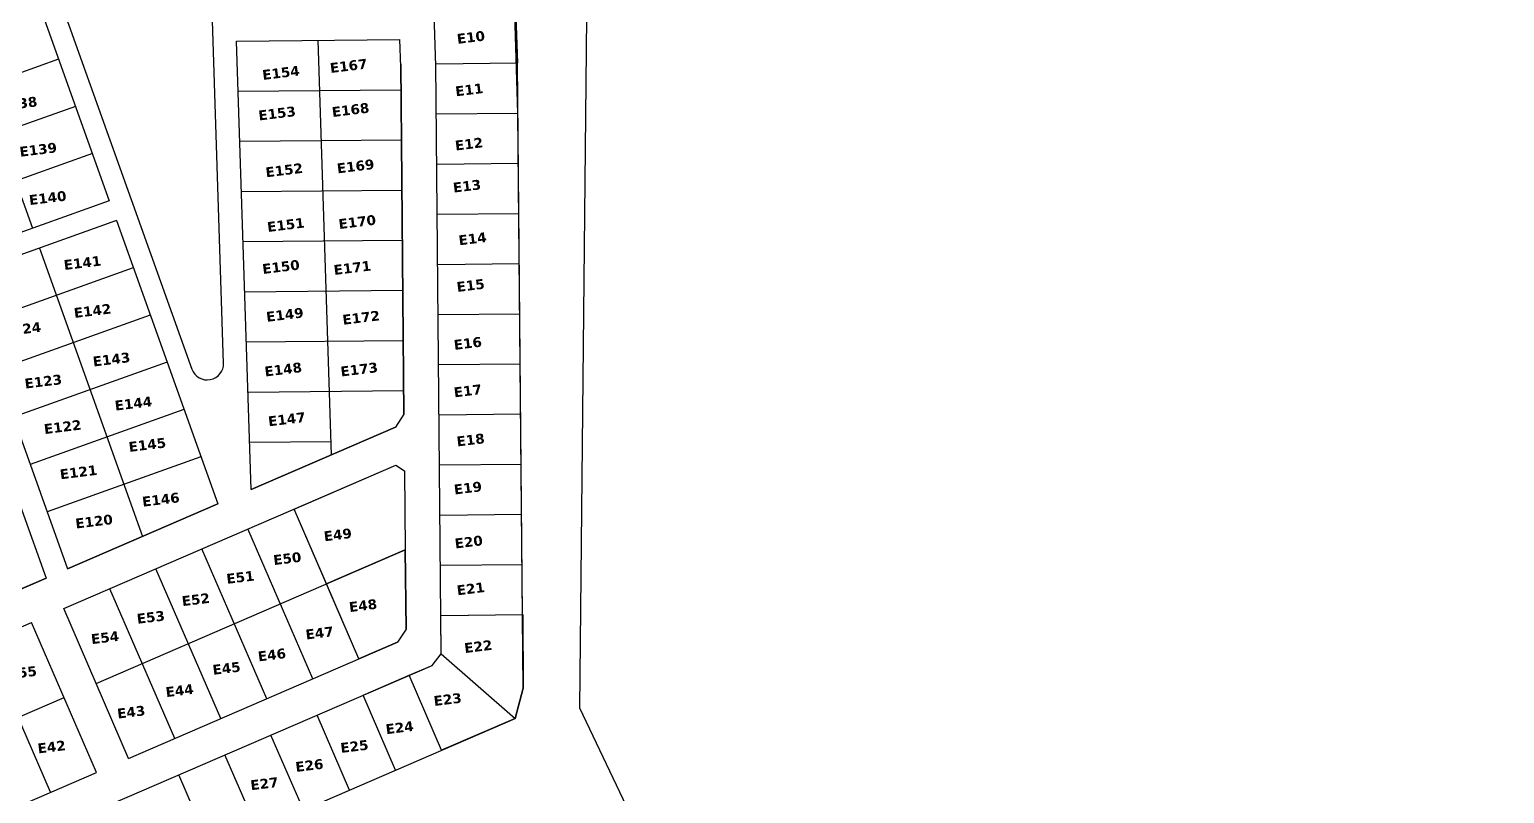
# Model space of a CAD drawing. Header units: millimetres. Extents: x 2359 to 301137, y 976657 to 981112.
# Drawn here: x 300046 to 300678, y 978666 to 978994 of the extents above; entities that cross this region are included whole.
import ezdxf

# ---------------------------------------------------------------- set-up
doc = ezdxf.new("R2010")
doc.units = ezdxf.units.MM
doc.header["$MEASUREMENT"] = 0
doc.layers.add('Annotation - Text_Pen_No__86', color=7, linetype='Continuous', lineweight=20, true_color=0x5555ff)
doc.layers.add('DESIGNNN', color=7, linetype='Continuous')
doc.layers.add('Plines', color=1, linetype='Continuous')
doc.styles.get("Standard").update_dxf_attribs({"font": 'arial.ttf'})

msp = doc.modelspace()

# ---------------------------------------------------------------- linework, layer by layer
at = {"color": 5}
for p, q in [((300058.09479, 978981.14146), (299992.18681, 978957.5589)), ((300065.33801, 978960.8983), (299999.43002, 978937.31573)), ((300072.58123, 978940.65513), (300006.67324, 978917.07256)), ((299994.67193, 978920.93061), (300052.73924, 978758.64545)), ((300079.82444, 978920.41196), (300013.91646, 978896.8294)), ((300082.85649, 978911.93808), (300016.9485, 978888.35551)), ((300090.0997, 978891.69491), (300024.19172, 978868.11235)), ((300097.34292, 978871.45174), (300031.43493, 978847.86918)), ((300104.58614, 978851.20858), (300038.67815, 978827.62601)), ((300111.82935, 978830.96541), (300045.92137, 978807.38284)), ((300119.07257, 978810.72224), (300053.16458, 978787.13968))]:
    msp.add_line(p, q, dxfattribs=at)
for points in [[(300253.67173, 978698.48697), (300257.21256, 978711.5253), (300254.89966, 978958.01957), (300247.27589, 979207.93716), (300247.27589, 979336.58116), (300173.5827, 979483.42287), (300153.4719, 979490.0609), (300000.16826, 979411.45239)], [(299986.55275, 979405.13078), (299852.32766, 979336.30505), (299720.99397, 979116.68153), (299719.5223, 979102.35198), (299720.67975, 979085.0442), (299855.76472, 978700.64474), (299862.16364, 978682.76119), (299927.49021, 978574.583), (299950.84125, 978567.46436), (300253.67173, 978698.48697)]]:
    msp.add_lwpolyline(points, dxfattribs=at)
at = {"layer": 'DESIGNNN', "color": 7}
for p, q in [((300247.27589, 979207.93716), (300254.68222, 978979.51847)), ((300206.10102, 978829.01511), (300202.46766, 978823.42694))]:
    msp.add_line(p, q, dxfattribs=at)
at = {"layer": 'DESIGNNN', "color": 5}
for p, q in [((300134.31484, 978988.90396), (300204.33104, 978989.53881)), ((300204.68497, 978978.99165), (300206.10102, 978829.01511)), ((300135.01179, 978967.4094), (300204.78835, 978968.04207)), ((300135.70873, 978945.91483), (300204.99134, 978946.54303)), ((300136.40568, 978924.42027), (300205.19433, 978925.04399)), ((300137.10263, 978902.92571), (300205.39732, 978903.54494)), ((300137.79957, 978881.43114), (300205.60031, 978882.0459)), ((300138.49652, 978859.93658), (300205.8033, 978860.54686)), ((300139.19347, 978838.44201), (300206.00629, 978839.04781)), ((300202.46766, 978823.42694), (300140.54896, 978796.6372)), ((300139.89042, 978816.94745), (300174.89852, 978817.26487)), ((300126.31578, 978790.47907), (300061.93631, 978762.62466)), ((300052.73924, 978758.64545), (299992.0309, 978732.37939))]:
    msp.add_line(p, q, dxfattribs=at)
for points in [[(300254.68477, 978979.4398), (300247.27589, 979207.93716)], [(300219.70315, 978978.30555), (300212.39742, 979203.62184)], [(300012.78388, 979107.77532), (300079.82444, 978920.41196)], [(299989.52676, 979068.88346), (300046.87045, 978908.62068)], [(300140.54896, 978796.6372), (300134.31484, 978988.90396)], [(300175.08289, 978811.57865), (300169.32294, 978989.22139)], [(300204.71103, 978977.81944), (300204.33104, 978989.53881)], [(300219.684, 978979.16451), (300254.68222, 978979.51847)], [(300257.21256, 978711.5253), (300254.68222, 978979.51847)], [(300188.57727, 978708.45866), (300208.30956, 978716.99604), (300218.15928, 978721.25761), (300222.07208, 978726.23906), (300219.68397, 978979.16825)], [(300222.07208, 978726.23906), (300219.68378, 978979.18802)], [(300219.90144, 978957.66561), (300254.89966, 978958.01957)], [(300219.90144, 978957.66561), (300254.89966, 978958.01957)], [(300220.11887, 978936.1667), (300255.11709, 978936.52067)], [(300082.85649, 978911.93808), (300126.31578, 978790.47907)], [(300220.33631, 978914.6678), (300255.33453, 978915.02177)], [(300049.90249, 978900.1468), (300094.12605, 978776.55187)], [(300220.55374, 978893.1689), (300255.55196, 978893.52287)], [(300016.9485, 978888.35551), (300061.93631, 978762.62466)], [(300220.77118, 978871.67), (300255.7694, 978872.02397)], [(300220.98862, 978850.1711), (300255.98683, 978850.52507)], [(300221.20605, 978828.6722), (300256.20427, 978829.02617)], [(300060.32618, 978745.58425), (300202.62134, 978807.14966)], [(300221.42349, 978807.1733), (300256.4217, 978807.52727)], [(300186.78372, 978724.02644), (300158.98763, 978788.2711)], [(300221.64092, 978785.6744), (300256.63914, 978786.02837)], [(300167.05143, 978715.48906), (300139.25534, 978779.73373)], [(300074.22422, 978713.46191), (300206.65107, 978770.7577)], [(300147.31914, 978706.95169), (300119.52305, 978771.19636)], [(300206.97191, 978736.77722), (300206.65107, 978770.7577)], [(300221.85836, 978764.1755), (300256.85658, 978764.52947)], [(299992.0309, 978732.37939), (300052.73924, 978758.64545)], [(300052.73924, 978758.64545), (299992.0309, 978732.37939)], [(300127.58685, 978698.41432), (300099.79076, 978762.65899)], [(300107.85456, 978689.87695), (300080.05847, 978754.12162)], [(300088.12227, 978681.33958), (300060.32618, 978745.58425)], [(299923.11556, 978686.21871), (300046.55946, 978739.62794)], [(300074.35555, 978675.38327), (300046.55946, 978739.62794)], [(300222.07579, 978742.6766), (300257.07401, 978743.03057)], [(300054.62326, 978666.8459), (300026.82717, 978731.09057)], [(300088.12227, 978681.33958), (300203.33855, 978731.18905)], [(300073.85465, 978658.82278), (300218.15928, 978721.25761)], [(300222.07208, 978726.23906), (300253.67173, 978698.48697)], [(300222.20761, 978684.8737), (300208.30956, 978716.99604)], [(299937.70312, 978654.39471), (300060.45751, 978707.50561)], [(300202.47532, 978676.33633), (300188.57727, 978708.45866)], [(300182.74303, 978667.79896), (300168.84498, 978699.92129)], [(300163.01074, 978659.26159), (300149.11269, 978691.38392)], [(300143.27845, 978650.72422), (300129.3804, 978682.84655)], [(299959.63293, 978625.7474), (300074.35555, 978675.38327)], [(300123.54615, 978642.18685), (300109.64811, 978674.30918)]]:
    msp.add_lwpolyline(points, dxfattribs=at)
at = {"layer": 'DESIGNNN', "color": 7}
msp.add_lwpolyline([(300018.76428, 979117.77608), (300115.19883, 978848.26313, 0.855359727), (300128.78595, 978850.84824), (300119.8391, 979126.77838)], format="xyb", dxfattribs=at)
for points in [[(300219.684, 978979.16451), (300254.68222, 978979.51847)], [(300219.684, 978979.16451), (300254.68222, 978979.51847)], [(300204.68445, 978979.0464), (300206.10102, 978829.01511), (300202.46766, 978823.42694), (300140.54896, 978796.6372)], [(300206.10102, 978829.01511), (300204.68445, 978979.0464)], [(300140.54896, 978796.6372), (300202.46766, 978823.42694)], [(300061.93631, 978762.62466), (300126.31578, 978790.47907)], [(300126.31578, 978790.47907), (300061.93631, 978762.62466)]]:
    msp.add_lwpolyline(points, dxfattribs=at)
at = {"layer": 'DESIGNNN', "color": 5}
for points in [[(300172.88567, 978756.14877), (300158.98763, 978788.2711), (300202.62134, 978807.14966), (300206.25261, 978804.62647), (300206.65107, 978770.7577)], [(300172.88567, 978756.14877), (300206.65107, 978770.7577), (300206.97191, 978736.77722), (300203.33855, 978731.18905), (300186.78372, 978724.02644)], [(300208.30956, 978716.99604), (300218.15928, 978721.25761), (300222.07208, 978726.23906), (300221.90585, 978742.67488), (300257.07401, 978743.03057), (300257.21256, 978711.5253), (300253.67173, 978698.48697), (300222.20761, 978684.8737)]]:
    msp.add_lwpolyline(points, close=True, dxfattribs=at)
at = {"layer": 'Plines', "color": 7}
msp.add_lwpolyline([(300486.89141, 979205.03739), (300295.49823, 979206.08176), (300286.33281, 979196.67447), (300281.36415, 978703.07116), (300324.29022, 978612.65776), (300577.04452, 978378.79166), (300590.0546, 978378.96491), (300599.5952, 978382.77602), (300677.61908, 978478.48664)], dxfattribs=at)
at = {"layer": 'Plines', "color": 5}
msp.add_lwpolyline([(299760.61382, 978966.57019), (299862.16364, 978682.76119), (299927.49021, 978574.583), (299950.84125, 978567.46436), (300253.67173, 978698.48697), (300257.21256, 978711.5253), (300254.68222, 978979.51847)], dxfattribs=at)

# ---------------------------------------------------------------- texts
at = {"layer": 'Annotation - Text_Pen_No__86', "color": 7, "linetype": 'Continuous', "lineweight": 20, "char_height": 4.2341379, "width": 7.0208775, "attachment_point": 2, "rotation": 7.03243421}
for s, insert in [('\\A1;{\\fVerdana|b1|i0|c0|p34;E10}', (300234.49431, 978992.62838)), ('\\A1;{\\fVerdana|b1|i0|c0|p34;E146}', (300101.64952, 978794.44946))]:
    msp.add_mtext(s, dxfattribs=dict(at, insert=insert))
at = {"layer": 'Annotation - Text_Pen_No__86', "color": 7, "linetype": 'Continuous', "lineweight": 20, "char_height": 4.2341379, "attachment_point": 2, "rotation": 7.03243421}
for s, insert in [('\\A1;{\\fVerdana|b1|i0|c0|p34;E167}', (300182.10752, 978980.38725)), ('\\A1;{\\fVerdana|b1|i0|c0|p34;E154}', (300153.11412, 978977.40744)), ('\\A1;{\\fVerdana|b1|i0|c0|p34;E11}', (300233.79631, 978970.13609)), ('\\A1;{\\fVerdana|b1|i0|c0|p34;E138}', (300040.69259, 978964.17522)), ('\\A1;{\\fVerdana|b1|i0|c0|p34;E153}', (300151.45739, 978960.02527)), ('\\A1;{\\fVerdana|b1|i0|c0|p34;E168}', (300182.93588, 978961.51516)), ('\\A1;{\\fVerdana|b1|i0|c0|p34;E139}', (300049.11933, 978944.47229)), ('\\A1;{\\fVerdana|b1|i0|c0|p34;E12}', (300233.69042, 978946.88088)), ('\\A1;{\\fVerdana|b1|i0|c0|p34;E152}', (300154.49985, 978935.66681)), ('\\A1;{\\fVerdana|b1|i0|c0|p34;E169}', (300185.08895, 978937.3416)), ('\\A1;{\\fVerdana|b1|i0|c0|p34;E13}', (300232.82101, 978928.85563)), ('\\A1;{\\fVerdana|b1|i0|c0|p34;E140}', (300053.1737, 978923.77209)), ('\\A1;{\\fVerdana|b1|i0|c0|p34;E151}', (300155.20436, 978912.21989)), ('\\A1;{\\fVerdana|b1|i0|c0|p34;E170}', (300185.79346, 978913.47597)), ('\\A1;{\\fVerdana|b1|i0|c0|p34;E14}', (300235.21185, 978906.26976)), ('\\A1;{\\fVerdana|b1|i0|c0|p34;E141}', (300068.05782, 978895.9203)), ('\\A1;{\\fVerdana|b1|i0|c0|p34;E150}', (300153.10924, 978894.216)), ('\\A1;{\\fVerdana|b1|i0|c0|p34;E171}', (300183.69834, 978893.79729)), ('\\A1;{\\fVerdana|b1|i0|c0|p34;E15}', (300234.37365, 978886.26817)), ('\\A1;{\\fVerdana|b1|i0|c0|p34;E142}', (300072.38781, 978875.36949)), ('\\A1;{\\fVerdana|b1|i0|c0|p34;E149}', (300154.78535, 978873.69993)), ('\\A1;{\\fVerdana|b1|i0|c0|p34;E172}', (300187.46956, 978872.44385)), ('\\A1;{\\fVerdana|b1|i0|c0|p34;E124}', (300042.34888, 978867.52771)), ('\\A1;{\\fVerdana|b1|i0|c0|p34;E16}', (300233.16512, 978861.42752)), ('\\A1;{\\fVerdana|b1|i0|c0|p34;E143}', (300080.50642, 978854.54825)), ('\\A1;{\\fVerdana|b1|i0|c0|p34;E148}', (300154.08084, 978850.25301)), ('\\A1;{\\fVerdana|b1|i0|c0|p34;E173}', (300186.63154, 978850.25301)), ('\\A1;{\\fVerdana|b1|i0|c0|p34;E123}', (300051.27935, 978845.08404)), ('\\A1;{\\fVerdana|b1|i0|c0|p34;E17}', (300233.16512, 978841.07199)), ('\\A1;{\\fVerdana|b1|i0|c0|p34;E144}', (300089.89555, 978835.64065)), ('\\A1;{\\fVerdana|b1|i0|c0|p34;E147}', (300155.62343, 978828.89954)), ('\\A1;{\\fVerdana|b1|i0|c0|p34;E122}', (300059.57381, 978825.59817)), ('\\A1;{\\fVerdana|b1|i0|c0|p34;E145}', (300095.85773, 978817.93864)), ('\\A1;{\\fVerdana|b1|i0|c0|p34;E18}', (300234.37365, 978820.02644)), ('\\A1;{\\fVerdana|b1|i0|c0|p34;E121}', (300066.38767, 978806.19405)), ('\\A1;{\\fVerdana|b1|i0|c0|p34;E19}', (300233.21846, 978799.42177)), ('\\A1;{\\fVerdana|b1|i0|c0|p34;E120}', (300073.03118, 978785.08783)), ('\\A1;{\\fVerdana|b1|i0|c0|p34;E49}', (300177.46862, 978779.3678)), ('\\A1;{\\fVerdana|b1|i0|c0|p34;E20}', (300233.56151, 978776.28257)), ('\\A1;{\\fVerdana|b1|i0|c0|p34;E50}', (300155.82353, 978769.18663)), ('\\A1;{\\fVerdana|b1|i0|c0|p34;E51}', (300135.72917, 978761.1224)), ('\\A1;{\\fVerdana|b1|i0|c0|p34;E52}', (300116.62308, 978751.57695)), ('\\A1;{\\fVerdana|b1|i0|c0|p34;E21}', (300234.44103, 978756.20982)), ('\\A1;{\\fVerdana|b1|i0|c0|p34;E48}', (300188.27553, 978749.02976)), ('\\A1;{\\fVerdana|b1|i0|c0|p34;E53}', (300097.35232, 978744.00644)), ('\\A1;{\\fVerdana|b1|i0|c0|p34;E54}', (300077.7521, 978735.28387)), ('\\A1;{\\fVerdana|b1|i0|c0|p34;E47}', (300169.65892, 978737.2588)), ('\\A1;{\\fVerdana|b1|i0|c0|p34;E46}', (300149.23521, 978727.87792)), ('\\A1;{\\fVerdana|b1|i0|c0|p34;E22}', (300237.64586, 978731.45195)), ('\\A1;{\\fVerdana|b1|i0|c0|p34;E55}', (300042.50468, 978720.30741)), ('\\A1;{\\fVerdana|b1|i0|c0|p34;E45}', (300129.79972, 978722.11776)), ('\\A1;{\\fVerdana|b1|i0|c0|p34;E44}', (300109.70536, 978712.57231)), ('\\A1;{\\fVerdana|b1|i0|c0|p34;E23}', (300224.5339, 978708.76405)), ('\\A1;{\\fVerdana|b1|i0|c0|p34;E43}', (300088.9522, 978703.35601)), ('\\A1;{\\fVerdana|b1|i0|c0|p34;E24}', (300203.95967, 978696.67713)), ('\\A1;{\\fVerdana|b1|i0|c0|p34;E42}', (300054.85884, 978688.41862)), ('\\A1;{\\fVerdana|b1|i0|c0|p34;E25}', (300184.57651, 978688.63368)), ('\\A1;{\\fVerdana|b1|i0|c0|p34;E26}', (300165.29923, 978680.4844)), ('\\A1;{\\fVerdana|b1|i0|c0|p34;E27}', (300146.02196, 978672.65262))]:
    msp.add_mtext(s, dxfattribs=dict(at, insert=insert))

doc.saveas('drawing.dxf')
